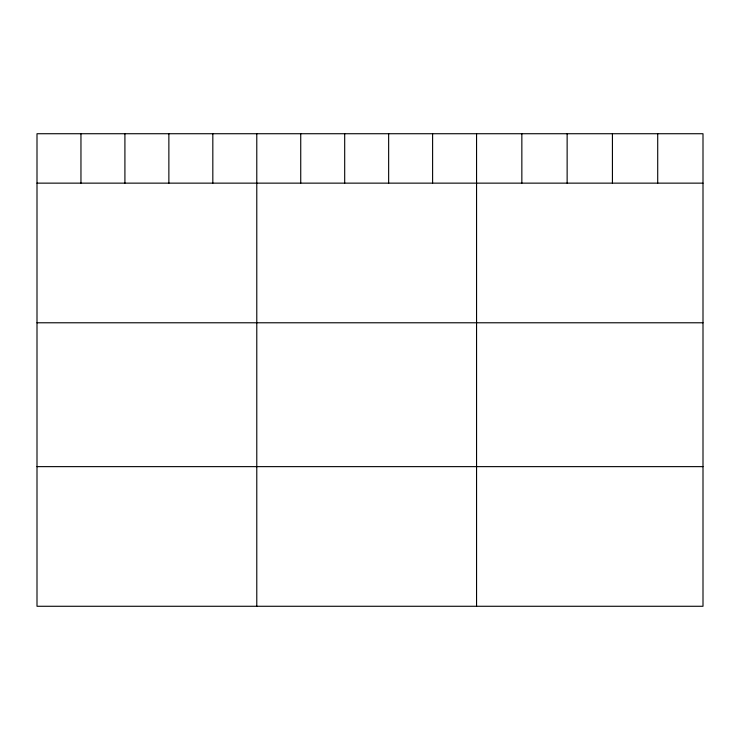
<?xml version="1.0" encoding="UTF-8"?>
<svg xmlns="http://www.w3.org/2000/svg" width="740" height="740" viewBox="0 0 740 740"><rect width="100%" height="100%" fill="white"/><g stroke="black" fill="none" stroke-linecap="round" stroke-linejoin="round"><path stroke-width="1.11" d="M703 183.141L703 606.273L37 606.273L37 133.727L703 133.727L703 183.141L37 183.141M37 322.779L703 322.779M37 466.635L703 466.635M657.712 133.727L657.712 183.141M612.424 133.727L612.424 183.141M567.136 133.727L567.136 183.141M521.848 133.727L521.848 183.141M476.56 133.727L476.56 606.273M432.604 133.727L432.604 183.141M388.648 133.727L388.648 183.141M344.692 133.727L344.692 183.141M300.736 133.727L300.736 183.141M256.78 133.727L256.78 606.273M212.824 133.727L212.824 183.141M168.868 133.727L168.868 183.141M124.912 133.727L124.912 183.141M80.956 133.727L80.956 183.141"/></g></svg>
